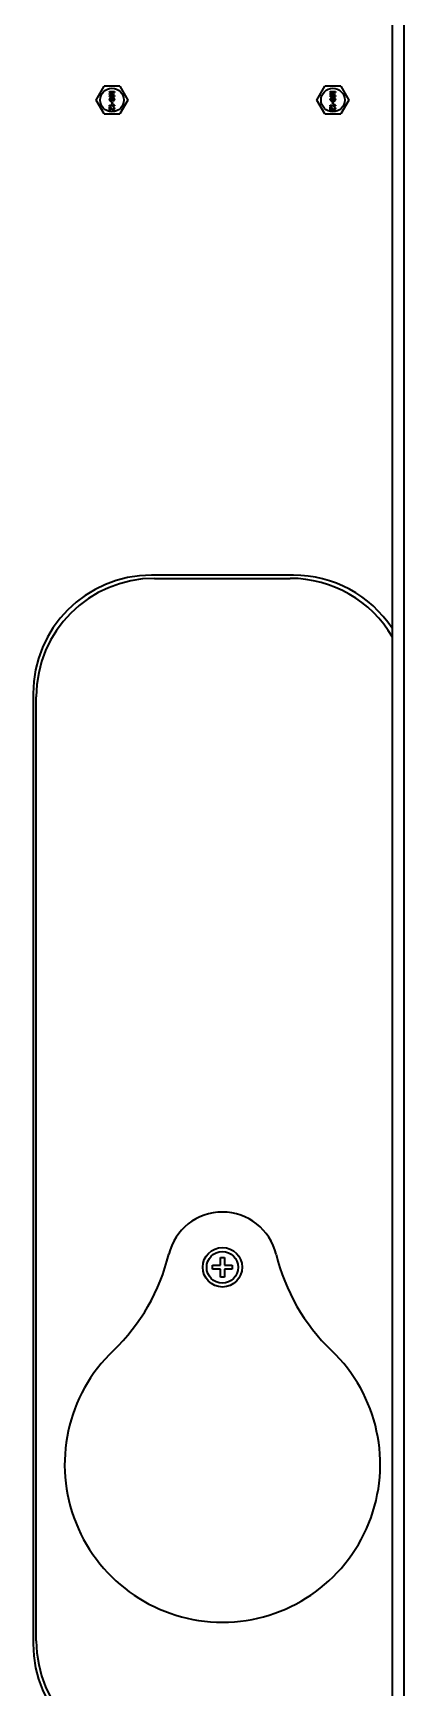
# Model space of a CAD drawing. Header units: millimetres. Extents: x 32496 to 166256, y 3504 to 23939.
# Drawn here: x 49780.6 to 49874.6, y 16300.7 to 16720.3 of the extents above; entities that cross this region are included whole.
import ezdxf

# ---------------------------------------------------------------- set-up
doc = ezdxf.new("R2010")
doc.units = ezdxf.units.MM
doc.layers.get('0').update_dxf_attribs({"lineweight": 35})

msp = doc.modelspace()

# ---------------------------------------------------------------- linework, layer by layer
at = {"linetype": 'Continuous'}
for p, q in [((49871.64, 17717.349), (49871.64, 15208.349)), ((49874.64, 17717.349), (49874.64, 15208.349)), ((49796.598, 16703.349), (49798.619, 16706.849)), ((49802.66, 16706.849), (49798.619, 16706.849)), ((49802.66, 16706.849), (49804.681, 16703.349)), ((49852.598, 16703.349), (49854.619, 16706.849)), ((49858.66, 16706.849), (49854.619, 16706.849)), ((49858.66, 16706.849), (49860.681, 16703.349)), ((49798.619, 16699.849), (49796.598, 16703.349)), ((49799.99, 16705.549), (49801.29, 16705.549)), ((49799.99, 16705.386), (49799.99, 16705.549)), ((49801.013, 16705.386), (49799.99, 16705.386)), ((49801.013, 16705.386), (49799.99, 16705.007)), ((49799.99, 16704.79), (49799.99, 16705.007)), ((49799.99, 16704.79), (49801.013, 16704.411)), ((49799.99, 16704.411), (49801.013, 16704.411)), ((49799.99, 16704.249), (49799.99, 16704.411)), ((49801.29, 16704.249), (49799.99, 16704.249)), ((49800.017, 16703.734), (49799.99, 16703.599)), ((49799.99, 16703.463), (49799.99, 16703.599)), ((49799.99, 16703.463), (49800.017, 16703.328)), ((49799.99, 16702.082), (49801.068, 16702.082)), ((49799.99, 16701.919), (49799.99, 16702.082)), ((49801.29, 16701.919), (49799.99, 16701.919)), ((49800.1, 16703.869), (49800.017, 16703.734)), ((49800.017, 16703.328), (49800.1, 16703.192)), ((49800.211, 16703.951), (49800.1, 16703.869)), ((49800.1, 16703.192), (49800.211, 16703.111)), ((49800.128, 16704.899), (49801.29, 16705.305)), ((49801.29, 16704.492), (49800.128, 16704.899)), ((49800.128, 16703.626), (49800.156, 16703.707)), ((49800.128, 16703.626), (49800.128, 16703.436)), ((49800.156, 16703.355), (49800.128, 16703.436)), ((49800.156, 16703.707), (49800.211, 16703.788)), ((49800.211, 16703.274), (49800.156, 16703.355)), ((49800.349, 16704.005), (49800.211, 16703.951)), ((49800.211, 16703.788), (49800.294, 16703.842)), ((49800.294, 16703.219), (49800.211, 16703.274)), ((49800.211, 16703.111), (49800.349, 16703.057)), ((49800.294, 16703.842), (49800.377, 16703.869)), ((49800.377, 16703.192), (49800.294, 16703.219)), ((49800.543, 16704.032), (49800.349, 16704.005)), ((49800.488, 16703.057), (49800.349, 16703.057)), ((49800.46, 16703.869), (49800.377, 16703.869)), ((49800.377, 16703.192), (49800.46, 16703.192)), ((49800.405, 16702.678), (49800.598, 16702.678)), ((49800.405, 16702.624), (49800.405, 16702.678)), ((49800.598, 16702.624), (49800.405, 16702.624)), ((49800.46, 16703.869), (49800.543, 16703.842)), ((49800.543, 16703.219), (49800.46, 16703.192)), ((49800.488, 16702.84), (49800.46, 16702.813)), ((49800.46, 16702.813), (49800.598, 16702.678)), ((49800.598, 16702.624), (49800.46, 16702.488)), ((49800.46, 16702.488), (49800.488, 16702.461)), ((49800.488, 16703.057), (49800.626, 16703.111)), ((49800.654, 16702.678), (49800.488, 16702.84)), ((49800.488, 16702.461), (49800.654, 16702.624)), ((49800.543, 16704.032), (49800.737, 16704.032)), ((49800.543, 16703.842), (49800.598, 16703.788)), ((49800.598, 16703.274), (49800.543, 16703.219)), ((49800.598, 16703.788), (49800.654, 16703.707)), ((49800.654, 16703.355), (49800.598, 16703.274)), ((49800.626, 16703.111), (49800.709, 16703.192)), ((49800.654, 16703.707), (49800.681, 16703.626)), ((49800.681, 16703.436), (49800.654, 16703.355)), ((49800.82, 16702.84), (49800.654, 16702.678)), ((49800.654, 16702.624), (49800.82, 16702.461)), ((49800.737, 16703.897), (49800.681, 16703.897)), ((49800.792, 16703.734), (49800.681, 16703.897)), ((49800.681, 16703.436), (49800.681, 16703.626)), ((49800.709, 16703.192), (49800.792, 16703.328)), ((49800.709, 16702.678), (49800.847, 16702.813)), ((49800.709, 16702.678), (49800.903, 16702.678)), ((49800.903, 16702.624), (49800.709, 16702.624)), ((49800.847, 16702.488), (49800.709, 16702.624)), ((49800.93, 16704.005), (49800.737, 16704.032)), ((49800.737, 16703.897), (49800.903, 16703.869)), ((49800.82, 16703.599), (49800.792, 16703.734)), ((49800.792, 16703.328), (49800.82, 16703.463)), ((49800.82, 16703.599), (49800.82, 16703.463)), ((49800.847, 16702.813), (49800.82, 16702.84)), ((49800.82, 16702.461), (49800.847, 16702.488)), ((49800.875, 16702.244), (49801.096, 16702.244)), ((49800.875, 16702.244), (49801.068, 16702.082)), ((49800.903, 16703.869), (49800.986, 16703.842)), ((49800.903, 16702.678), (49800.903, 16702.624)), ((49801.068, 16703.951), (49800.93, 16704.005)), ((49800.986, 16703.842), (49801.068, 16703.788)), ((49801.068, 16703.301), (49800.986, 16703.247)), ((49800.986, 16703.111), (49800.986, 16703.247)), ((49800.986, 16703.111), (49801.068, 16703.138)), ((49801.179, 16703.869), (49801.068, 16703.951)), ((49801.068, 16703.788), (49801.124, 16703.707)), ((49801.124, 16703.382), (49801.068, 16703.301)), ((49801.068, 16703.138), (49801.179, 16703.219)), ((49801.29, 16702.082), (49801.096, 16702.244)), ((49801.124, 16703.707), (49801.151, 16703.626)), ((49801.151, 16703.463), (49801.124, 16703.382)), ((49801.151, 16703.463), (49801.151, 16703.626)), ((49801.262, 16703.734), (49801.179, 16703.869)), ((49801.179, 16703.219), (49801.262, 16703.355)), ((49801.29, 16703.599), (49801.262, 16703.734)), ((49801.262, 16703.355), (49801.29, 16703.49)), ((49801.29, 16705.549), (49801.29, 16705.305)), ((49801.29, 16704.492), (49801.29, 16704.249)), ((49801.29, 16703.599), (49801.29, 16703.49)), ((49801.29, 16702.082), (49801.29, 16701.919)), ((49804.681, 16703.349), (49802.66, 16699.849)), ((49854.619, 16699.849), (49852.598, 16703.349)), ((49855.99, 16705.549), (49857.29, 16705.549)), ((49855.99, 16705.386), (49855.99, 16705.549)), ((49857.013, 16705.386), (49855.99, 16705.386)), ((49857.013, 16705.386), (49855.99, 16705.007)), ((49855.99, 16704.79), (49855.99, 16705.007)), ((49855.99, 16704.79), (49857.013, 16704.411)), ((49855.99, 16704.411), (49857.013, 16704.411)), ((49855.99, 16704.249), (49855.99, 16704.411)), ((49857.29, 16704.249), (49855.99, 16704.249)), ((49856.017, 16703.734), (49855.99, 16703.599)), ((49855.99, 16703.463), (49855.99, 16703.599)), ((49855.99, 16703.463), (49856.017, 16703.328)), ((49855.99, 16702.082), (49857.068, 16702.082)), ((49855.99, 16701.919), (49855.99, 16702.082)), ((49857.29, 16701.919), (49855.99, 16701.919)), ((49856.1, 16703.869), (49856.017, 16703.734)), ((49856.017, 16703.328), (49856.1, 16703.192)), ((49856.211, 16703.951), (49856.1, 16703.869)), ((49856.1, 16703.192), (49856.211, 16703.111)), ((49856.128, 16704.899), (49857.29, 16705.305)), ((49857.29, 16704.492), (49856.128, 16704.899)), ((49856.128, 16703.626), (49856.156, 16703.707)), ((49856.128, 16703.626), (49856.128, 16703.436)), ((49856.156, 16703.355), (49856.128, 16703.436)), ((49856.156, 16703.707), (49856.211, 16703.788)), ((49856.211, 16703.274), (49856.156, 16703.355)), ((49856.349, 16704.005), (49856.211, 16703.951)), ((49856.211, 16703.788), (49856.294, 16703.842)), ((49856.294, 16703.219), (49856.211, 16703.274)), ((49856.211, 16703.111), (49856.349, 16703.057)), ((49856.294, 16703.842), (49856.377, 16703.869)), ((49856.377, 16703.192), (49856.294, 16703.219)), ((49856.543, 16704.032), (49856.349, 16704.005)), ((49856.488, 16703.057), (49856.349, 16703.057)), ((49856.46, 16703.869), (49856.377, 16703.869)), ((49856.377, 16703.192), (49856.46, 16703.192)), ((49856.405, 16702.678), (49856.598, 16702.678)), ((49856.405, 16702.624), (49856.405, 16702.678)), ((49856.598, 16702.624), (49856.405, 16702.624)), ((49856.46, 16703.869), (49856.543, 16703.842)), ((49856.543, 16703.219), (49856.46, 16703.192)), ((49856.488, 16702.84), (49856.46, 16702.813)), ((49856.46, 16702.813), (49856.598, 16702.678)), ((49856.598, 16702.624), (49856.46, 16702.488)), ((49856.46, 16702.488), (49856.488, 16702.461)), ((49856.488, 16703.057), (49856.626, 16703.111)), ((49856.654, 16702.678), (49856.488, 16702.84)), ((49856.488, 16702.461), (49856.654, 16702.624)), ((49856.543, 16704.032), (49856.737, 16704.032)), ((49856.543, 16703.842), (49856.598, 16703.788)), ((49856.598, 16703.274), (49856.543, 16703.219)), ((49856.598, 16703.788), (49856.654, 16703.707)), ((49856.654, 16703.355), (49856.598, 16703.274)), ((49856.626, 16703.111), (49856.709, 16703.192)), ((49856.654, 16703.707), (49856.681, 16703.626)), ((49856.681, 16703.436), (49856.654, 16703.355)), ((49856.82, 16702.84), (49856.654, 16702.678)), ((49856.654, 16702.624), (49856.82, 16702.461)), ((49856.737, 16703.897), (49856.681, 16703.897)), ((49856.792, 16703.734), (49856.681, 16703.897)), ((49856.681, 16703.436), (49856.681, 16703.626)), ((49856.709, 16703.192), (49856.792, 16703.328)), ((49856.709, 16702.678), (49856.847, 16702.813)), ((49856.709, 16702.678), (49856.903, 16702.678)), ((49856.903, 16702.624), (49856.709, 16702.624)), ((49856.847, 16702.488), (49856.709, 16702.624)), ((49856.93, 16704.005), (49856.737, 16704.032)), ((49856.737, 16703.897), (49856.903, 16703.869)), ((49856.82, 16703.599), (49856.792, 16703.734)), ((49856.792, 16703.328), (49856.82, 16703.463)), ((49856.82, 16703.599), (49856.82, 16703.463)), ((49856.847, 16702.813), (49856.82, 16702.84)), ((49856.82, 16702.461), (49856.847, 16702.488)), ((49856.875, 16702.244), (49857.096, 16702.244)), ((49856.875, 16702.244), (49857.068, 16702.082)), ((49856.903, 16703.869), (49856.986, 16703.842)), ((49856.903, 16702.678), (49856.903, 16702.624)), ((49857.068, 16703.951), (49856.93, 16704.005)), ((49856.986, 16703.842), (49857.068, 16703.788)), ((49857.068, 16703.301), (49856.986, 16703.247)), ((49856.986, 16703.111), (49856.986, 16703.247)), ((49856.986, 16703.111), (49857.068, 16703.138)), ((49857.179, 16703.869), (49857.068, 16703.951)), ((49857.068, 16703.788), (49857.124, 16703.707)), ((49857.124, 16703.382), (49857.068, 16703.301)), ((49857.068, 16703.138), (49857.179, 16703.219)), ((49857.29, 16702.082), (49857.096, 16702.244)), ((49857.124, 16703.707), (49857.151, 16703.626)), ((49857.151, 16703.463), (49857.124, 16703.382)), ((49857.151, 16703.463), (49857.151, 16703.626)), ((49857.262, 16703.734), (49857.179, 16703.869)), ((49857.179, 16703.219), (49857.262, 16703.355)), ((49857.29, 16703.599), (49857.262, 16703.734)), ((49857.262, 16703.355), (49857.29, 16703.49)), ((49857.29, 16705.549), (49857.29, 16705.305)), ((49857.29, 16704.492), (49857.29, 16704.249)), ((49857.29, 16703.599), (49857.29, 16703.49)), ((49857.29, 16702.082), (49857.29, 16701.919)), ((49860.681, 16703.349), (49858.66, 16699.849)), ((49798.619, 16699.849), (49802.66, 16699.849)), ((49799.99, 16701.703), (49800.128, 16701.703)), ((49799.99, 16700.728), (49799.99, 16701.703)), ((49800.128, 16700.728), (49799.99, 16700.728)), ((49800.82, 16700.944), (49800.128, 16701.703)), ((49800.128, 16701.486), (49800.737, 16700.809)), ((49800.128, 16701.486), (49800.128, 16700.728)), ((49800.737, 16700.809), (49800.82, 16700.755)), ((49800.93, 16700.89), (49800.82, 16700.944)), ((49800.82, 16700.755), (49800.93, 16700.728)), ((49800.93, 16700.89), (49800.986, 16700.89)), ((49800.986, 16700.728), (49800.93, 16700.728)), ((49801.096, 16701.649), (49800.986, 16701.676)), ((49800.986, 16701.54), (49800.986, 16701.676)), ((49800.986, 16701.54), (49801.068, 16701.486)), ((49801.068, 16700.944), (49800.986, 16700.89)), ((49800.986, 16700.728), (49801.096, 16700.755)), ((49801.068, 16701.486), (49801.124, 16701.405)), ((49801.124, 16701.026), (49801.068, 16700.944)), ((49801.207, 16701.54), (49801.096, 16701.649)), ((49801.096, 16700.755), (49801.207, 16700.863)), ((49801.124, 16701.405), (49801.151, 16701.269)), ((49801.151, 16701.161), (49801.124, 16701.026)), ((49801.151, 16701.161), (49801.151, 16701.269)), ((49801.262, 16701.432), (49801.207, 16701.54)), ((49801.207, 16700.863), (49801.262, 16700.972)), ((49801.29, 16701.242), (49801.262, 16701.432)), ((49801.262, 16700.972), (49801.29, 16701.134)), ((49801.29, 16701.242), (49801.29, 16701.134)), ((49854.619, 16699.849), (49858.66, 16699.849)), ((49855.99, 16701.703), (49856.128, 16701.703)), ((49855.99, 16700.728), (49855.99, 16701.703)), ((49856.128, 16700.728), (49855.99, 16700.728)), ((49856.82, 16700.944), (49856.128, 16701.703)), ((49856.128, 16701.486), (49856.737, 16700.809)), ((49856.128, 16701.486), (49856.128, 16700.728)), ((49856.737, 16700.809), (49856.82, 16700.755)), ((49856.93, 16700.89), (49856.82, 16700.944)), ((49856.82, 16700.755), (49856.93, 16700.728)), ((49856.93, 16700.89), (49856.986, 16700.89)), ((49856.986, 16700.728), (49856.93, 16700.728)), ((49857.096, 16701.649), (49856.986, 16701.676)), ((49856.986, 16701.54), (49856.986, 16701.676)), ((49856.986, 16701.54), (49857.068, 16701.486)), ((49857.068, 16700.944), (49856.986, 16700.89)), ((49856.986, 16700.728), (49857.096, 16700.755)), ((49857.068, 16701.486), (49857.124, 16701.405)), ((49857.124, 16701.026), (49857.068, 16700.944)), ((49857.207, 16701.54), (49857.096, 16701.649)), ((49857.096, 16700.755), (49857.207, 16700.863)), ((49857.124, 16701.405), (49857.151, 16701.269)), ((49857.151, 16701.161), (49857.124, 16701.026)), ((49857.151, 16701.161), (49857.151, 16701.269)), ((49857.262, 16701.432), (49857.207, 16701.54)), ((49857.207, 16700.863), (49857.262, 16700.972)), ((49857.29, 16701.242), (49857.262, 16701.432)), ((49857.262, 16700.972), (49857.29, 16701.134)), ((49857.29, 16701.242), (49857.29, 16701.134)), ((49846.64, 16582.849), (49810.64, 16582.849)), ((49811.44, 16582.049), (49845.84, 16582.049)), ((49780.64, 16552.849), (49780.64, 16311.849)), ((49781.44, 16312.649), (49781.44, 16552.049)), ((49828.14, 16409.849), (49829.14, 16409.849)), ((49828.14, 16407.849), (49828.14, 16409.849)), ((49829.14, 16409.849), (49829.14, 16407.849)), ((49826.14, 16407.849), (49828.14, 16407.849)), ((49826.14, 16406.849), (49826.14, 16407.849)), ((49828.14, 16406.849), (49826.14, 16406.849)), ((49828.14, 16404.849), (49828.14, 16406.849)), ((49829.14, 16404.849), (49828.14, 16404.849)), ((49829.14, 16407.849), (49831.14, 16407.849)), ((49831.14, 16406.849), (49829.14, 16406.849)), ((49829.14, 16406.849), (49829.14, 16404.849)), ((49831.14, 16407.849), (49831.14, 16406.849))]:
    msp.add_line(p, q, dxfattribs=at)
for centre, radius in [((49800.64, 16703.349), 3), ((49856.64, 16703.349), 3), ((49828.64, 16407.349), 5), ((49828.64, 16407.349), 4)]:
    msp.add_circle(centre, radius, dxfattribs=at)
for centre, radius, start, end in [((49810.64, 16552.849), 30, 90, 180), ((49811.44, 16552.049), 30, 90, 180), ((49845.84, 16552.049), 30, 30.28279, 90), ((49846.64, 16552.849), 30, 33.48756, 90), ((49828.64, 16407.349), 14, 13.59162, 166.40838), ((49766.432, 16422.389), 50, 313.72491, 346.40838), ((49890.847, 16422.389), 50, 193.59162, 226.27509), ((49828.64, 16357.349), 40, 133.72491, 46.27509), ((49810.64, 16311.849), 30, 180, 270), ((49811.44, 16312.649), 30, 180, 270)]:
    msp.add_arc(centre, radius, start, end, dxfattribs=at)

doc.saveas('drawing.dxf')
